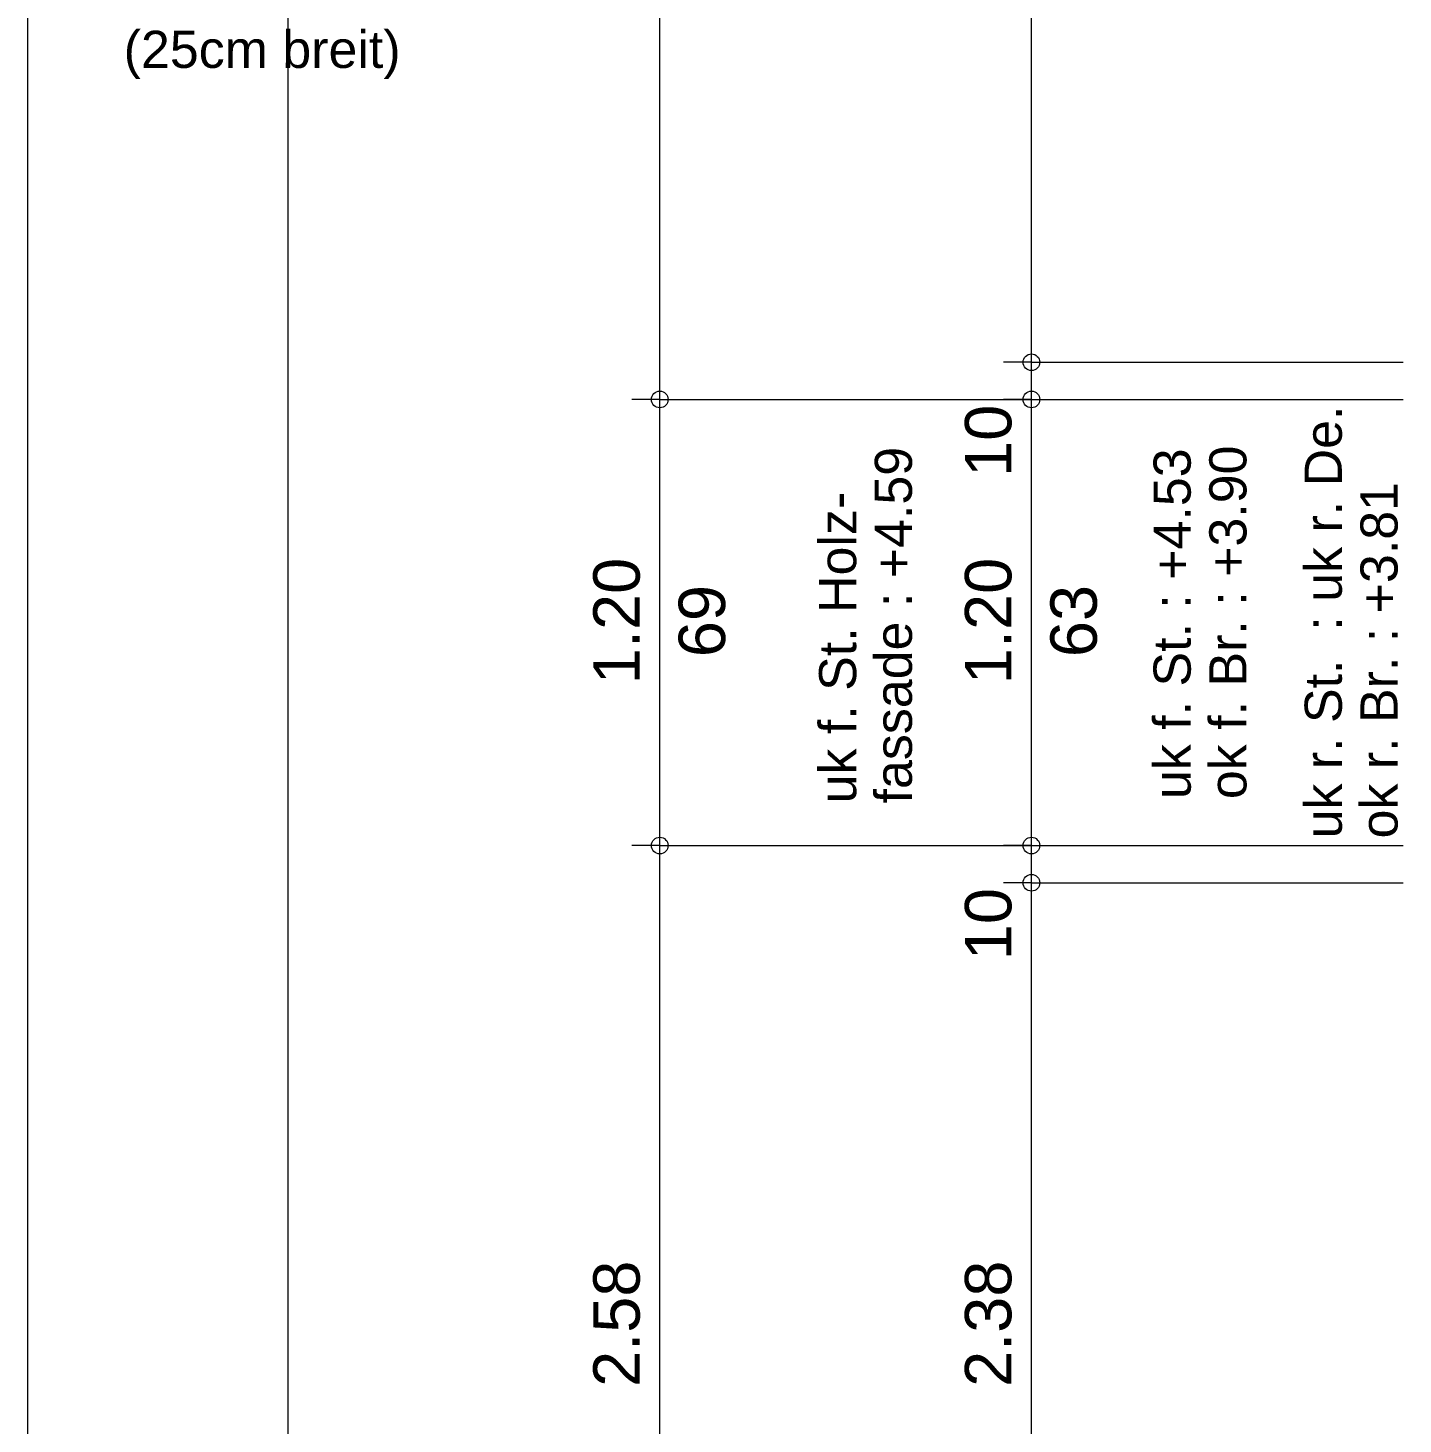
# Model space of a CAD drawing. Header units: metres. Extents: x 0.003 to 0.843, y 0.003 to 0.597.
# Drawn here: x 0.2354 to 0.3094, y 0.3306 to 0.4057 of the extents above; entities that cross this region are included whole.
import ezdxf

# ---------------------------------------------------------------- set-up
doc = ezdxf.new("R2010")
doc.units = ezdxf.units.M
doc.linetypes.add('AUSGEZOGEN', pattern=[0])
for name, color, linetype, lineweight in [('Text Koten', 7, 'AUSGEZOGEN', 25), ('Text Werkplan Ausfuehrung', 7, 'AUSGEZOGEN', 25), ('Vorprojektmasse', 7, 'AUSGEZOGEN', 13), ('Werkplan- Ausfuehrungsmasse', 7, 'AUSGEZOGEN', 13)]:
    doc.layers.add(name, color=color, linetype=linetype, lineweight=lineweight)
doc.styles.add('ARIAL', font='ARIAL.TTF')

msp = doc.modelspace()

# ---------------------------------------------------------------- linework, layer by layer
at = {"layer": 'Vorprojektmasse', "color": 32, "linetype": 'AUSGEZOGEN', "lineweight": 13, "true_color": 0xc36e14}
msp.add_line((0.2354, 0.164597), (0.2354, 0.480497), dxfattribs=at)
at = {"layer": 'Werkplan- Ausfuehrungsmasse', "color": 7, "linetype": 'AUSGEZOGEN', "lineweight": 13}
for p, q in [((0.2494, 0.157637), (0.2494, 0.487957)), ((0.2694, 0.385697), (0.2694, 0.487957)), ((0.2894, 0.387697), (0.2894, 0.482997)), ((0.2894, 0.387697), (0.2879, 0.387697)), ((0.2894, 0.387697), (0.2909, 0.387697)), ((0.2894, 0.387697), (0.3094, 0.387697)), ((0.2894, 0.385697), (0.2894, 0.387697)), ((0.2694, 0.385697), (0.2679, 0.385697)), ((0.2694, 0.385697), (0.2709, 0.385697)), ((0.2694, 0.385697), (0.2934, 0.385697)), ((0.2694, 0.361697), (0.2694, 0.385697)), ((0.2894, 0.385697), (0.2879, 0.385697)), ((0.2894, 0.385697), (0.2909, 0.385697)), ((0.2894, 0.385697), (0.3094, 0.385697)), ((0.2894, 0.361697), (0.2894, 0.385697)), ((0.2694, 0.361697), (0.2679, 0.361697)), ((0.2694, 0.361697), (0.2709, 0.361697)), ((0.2694, 0.310097), (0.2694, 0.361697)), ((0.2894, 0.361697), (0.2879, 0.361697)), ((0.2894, 0.361697), (0.2909, 0.361697)), ((0.2894, 0.359697), (0.2894, 0.361697)), ((0.2894, 0.359697), (0.2879, 0.359697)), ((0.2894, 0.359697), (0.2909, 0.359697)), ((0.2894, 0.312097), (0.2894, 0.359697))]:
    msp.add_line(p, q, dxfattribs=at)
for points in [[(0.2694, 0.361697), (0.273196, 0.361697), (0.273196, 0.361697), (0.2934, 0.361697)], [(0.2894, 0.361697), (0.293199, 0.361697), (0.293199, 0.361697), (0.3094, 0.361697)], [(0.2894, 0.359697), (0.293164, 0.359697), (0.293164, 0.359697), (0.3094, 0.359697)]]:
    msp.add_lwpolyline(points, dxfattribs=at)
for centre in [(0.2894, 0.387697), (0.2694, 0.385697), (0.2894, 0.385697), (0.2694, 0.361697), (0.2894, 0.361697), (0.2894, 0.359697)]:
    msp.add_circle(centre, 0.00045, dxfattribs=at)

# ---------------------------------------------------------------- texts
at = {"layer": 'Text Koten', "color": 7, "linetype": 'AUSGEZOGEN', "lineweight": 25, "char_height": 0.002, "width": 0.001, "attachment_point": 7, "rotation": 90, "style": 'ARIAL'}
for s, insert in [('uk\\~r.\\~St.\\~\\~:\\~uk\\~r.\\~De.', (0.306133, 0.362081)), ('ok\\~f.\\~Br.\\~:\\~+3.90', (0.301, 0.364197)), ('fassade\\~:\\~+4.59', (0.283, 0.363964)), ('uk\\~f.\\~St.\\~:\\~+4.53', (0.298, 0.364197)), ('ok\\~r.\\~Br.\\~:\\~+3.81', (0.309133, 0.362081)), ('uk\\~f.\\~St.\\~Holz-', (0.28, 0.363964))]:
    msp.add_mtext(s, dxfattribs=dict(at, insert=insert))
at = {"layer": 'Text Werkplan Ausfuehrung', "color": 132, "linetype": 'AUSGEZOGEN', "lineweight": 25, "true_color": 0x00b3b3, "insert": (0.240553, 0.402931), "char_height": 0.002, "width": 0.001, "attachment_point": 7, "style": 'ARIAL'}
msp.add_mtext('(25cm\\~breit)', dxfattribs=at)
at = {"layer": 'Werkplan- Ausfuehrungsmasse', "color": 7, "linetype": 'AUSGEZOGEN', "lineweight": 13, "char_height": 0.0025, "width": 0.00125, "attachment_point": 7, "rotation": 90, "style": 'ARIAL'}
for s, insert in [('10', (0.288357, 0.38153)), ('1.20', (0.268357, 0.370382)), ('1.20', (0.288357, 0.370382)), ('69', (0.272953, 0.371832)), ('63', (0.292955, 0.371834)), ('10', (0.288357, 0.35553)), ('2.58', (0.268357, 0.332575)), ('2.38', (0.288356, 0.332575))]:
    msp.add_mtext(s, dxfattribs=dict(at, insert=insert))

doc.saveas('drawing.dxf')
